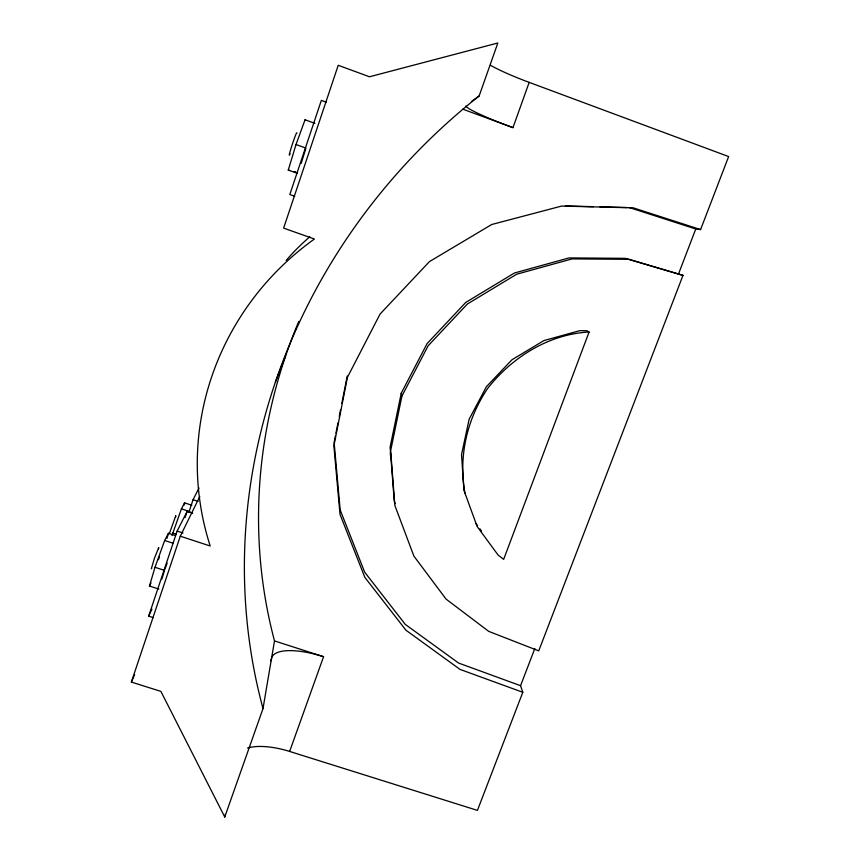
<?xml version="1.0" encoding="UTF-8"?>
<svg xmlns="http://www.w3.org/2000/svg" width="860" height="860" viewBox="0 0 860 860"><rect width="100%" height="100%" fill="white"/><g stroke="black" fill="none" stroke-linecap="round" stroke-linejoin="round"><path stroke-width="1.29" d="M199.789 496.51L180.288 536.199L131.365 682.066L160.874 691.375L224.75 817L263.01 708.586L274.501 640.915A515.215 485.889 -37.8 0 1 298.786 321.393M335.411 435.902L334.121 442.416L340.173 509.98L364.661 572.147L405.264 624.382L458.595 663.06L520.558 685.689L522.805 692.289L477.429 810.389L289.637 751.446A52.944 22.123 19.7 0 0 247.529 748.007M335.927 433.3L337.98 422.883M339.259 416.369L340.549 409.854M341.839 403.34L347.236 375.992M224.75 817L225.277 814.409M682.99 275.372L629.058 259.333L572.083 258.903L516.688 274.211L467.388 304.01L428.129 345.785L401.932 396.041L390.655 450.694L394.858 505.433L413.896 556.119L446.06 599.087L488.738 631.38L538.726 650.87L682.99 275.372L625.231 258.344L569.03 257.914L514.398 273.018L465.787 302.408L427.076 343.602L401.244 393.192L390.117 447.125L394.267 501.154L395.213 503.648M158.541 548.895L158.724 547.562L154.381 558.409L151.349 568.772L151.65 568.331M175.569 517.021L175.795 515.699L169.312 533.705M158.863 589.078L149.457 586.047L154.994 567.288L164.658 540.499L168.474 533.286L175.418 535.554M167.001 538.263L168.474 533.286M171.989 535.511L181.417 508.862L184.588 502.863L191.812 505.25M183.836 505.358L184.588 502.863M161.874 579.103L164.507 570.384L154.994 567.288M296.818 173.139L288.261 170.076L296.023 144.523L305.042 119.776L314.867 123.335M301.193 163.378L305.923 148.092L296.023 144.523M153.349 617.63L148.662 616.136L177.138 531.082L187.125 511.41L192.683 513.237M185.029 517.688L187.125 511.41M188.813 512.42L193.081 499.681L199.004 488.029M270.61 661.114L271.502 658.588A53.589 18.318 19.7 0 1 323.564 656.707L289.637 751.446M263.01 708.586A593.25 553.636 -37 0 1 479.138 95.987L497.832 43L369.488 76.776L338.227 65.285L283.617 228.115L314.416 239.016A278.984 272.255 -22.6 0 0 210.216 546.003L180.288 536.199M158.412 559.72L159.401 556.947M164.948 569.159L167.13 563.074M462.723 109.145L512.968 127.635L529.179 82.367A57.545 6.966 19.7 0 1 490.372 65.199M589.078 332.014L503.67 559.355L498.155 555.119L477.16 526.556L463.938 490.361L461.53 454.65L469.173 419.175L486.405 386.688L511.969 359.76L543.907 340.571L579.737 330.681L586.95 330.724L589.078 332.014C548.852 334.142 512.141 357.147 487.609 388.473C466.851 419.411 458.423 456.241 464.927 493.038M520.558 685.689L534.834 648.494M678.433 274.168L695.761 228.986L700.599 229.566L728.635 156.563L529.179 82.367M275.372 382.119L285.638 355.9M131.365 682.066L134.633 674.713M148.662 616.136L151.951 609.192M149.457 586.047L151.016 582.972M471.506 101.469L479.138 95.987M565.375 205.97L593.379 206.669M600.043 206.841L626.703 207.507M288.261 170.076L289.616 170.452M295.281 172.032L294.163 171.721L297.485 172.914M700.599 229.566L633.283 207.851L561.644 206.067L491.726 224.503L429.462 261.591L380.066 314.05L347.44 377.293L333.884 445.931L340.022 514.387L364.844 577.361L405.985 630.24L460.025 669.403L522.805 692.289M629.37 207.572L695.761 228.986M274.501 640.915L323.564 656.707M177.138 531.082L183.04 533.017M172.742 533.006L176.44 534.221M164.658 540.499L172.914 543.197M181.417 508.862L189.995 511.689M193.081 499.681L198.079 501.337M294.69 196.263L289.82 194.521L321.339 100.405L326.252 102.2M476.064 523.589L477.601 525.697M479.923 528.836L481.46 530.942M305.042 119.776L305.547 120.518M401.244 393.192L401.932 396.041M390.322 452.962L390.623 456.961M286.165 260.483A208.077 205.131 -25.2 0 1 309.826 236.79M512.968 127.635A57.233 4.827 19.7 0 1 465.894 106.006M290.089 153.822A11.836 0.591 -71.6 0 1 292.088 145.028A11.836 0.591 -71.6 0 1 296.808 133.225"/></g></svg>
